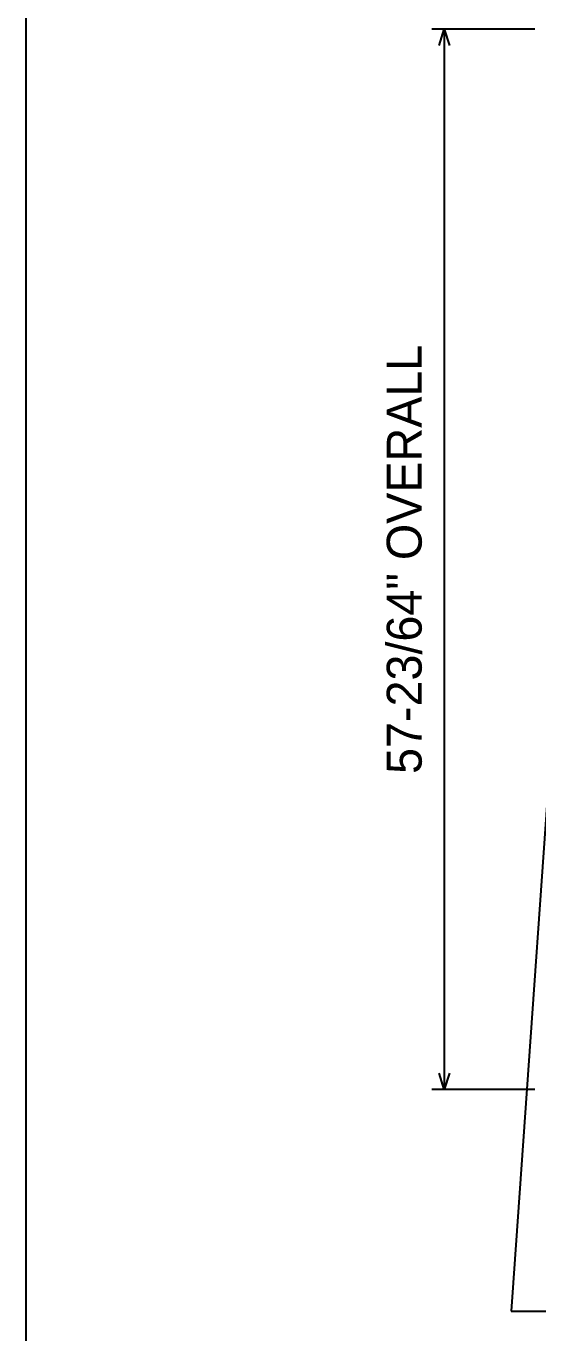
# Model space of a CAD drawing. Header units: inches. Extents: x 4 to 268, y 4 to 172.
# Drawn here: x 3.8 to 31.4, y 65.3 to 136 of the extents above; entities that cross this region are included whole.
import ezdxf
from ezdxf.enums import TextEntityAlignment as Align

# ---------------------------------------------------------------- set-up
doc = ezdxf.new("R2010")
doc.units = ezdxf.units.IN
doc.header["$MEASUREMENT"] = 0

msp = doc.modelspace()

# ---------------------------------------------------------------- linework, layer by layer
at = {"layer": 'ANNOTATION'}
for p, q in [((31.267, 135.793), (25.712, 135.793)), ((26.101, 134.904), (26.378, 135.793)), ((26.378, 135.793), (26.378, 78.43)), ((26.378, 135.793), (26.656, 134.904)), ((32.788, 106.08), (30, 66.43)), ((26.378, 78.43), (26.101, 79.318)), ((26.656, 79.318), (26.378, 78.43)), ((31.267, 78.43), (25.712, 78.43)), ((30, 66.43), (32.778, 66.43))]:
    msp.add_line(p, q, dxfattribs=at)
at = {"layer": 'OUTLINE'}
msp.add_line((3.778, 3.778), (3.778, 172.222), dxfattribs=at)

# ---------------------------------------------------------------- texts
at = {"layer": 'ANNOTATION'}
msp.add_text('57-23/64" OVERALL', height=1.88889, rotation=90, dxfattribs=at).set_placement((25.156, 107.111), align=Align.CENTER)

doc.saveas('drawing.dxf')
